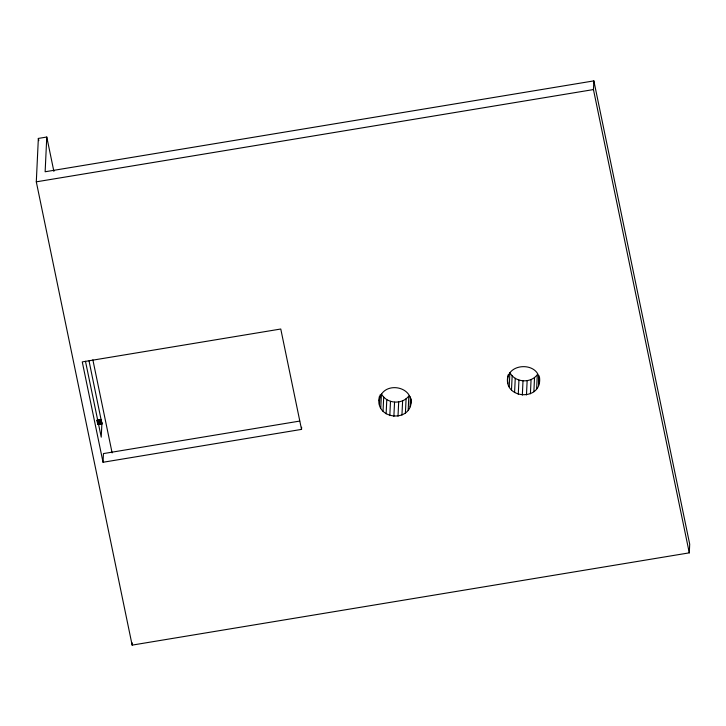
<?xml version="1.0" encoding="UTF-8"?>
<svg xmlns="http://www.w3.org/2000/svg" width="726" height="726" viewBox="0 0 726 726"><rect width="100%" height="100%" fill="white"/><g stroke="black" fill="none" stroke-linecap="round" stroke-linejoin="round"><path stroke-width="1.09" d="M46.773 137.032L45.139 171.763L593.859 80.885L689.7 544.164L689.292 552.849L132.141 645.115L36.3 181.836L38.351 138.43L46.773 137.032L53.887 171.39M301.635 427.224L301.535 429.393L103.038 462.262L103.446 453.587L299.711 421.08M132.141 645.115L132.25 642.882M411.088 398.755C413.738 423.576 373.391 420.545 379.435 396.342M379.462 404.509L379.825 396.85M379.226 400.725L380.179 394.835M380.76 408.121L381.431 393.891C386.659 403.856 402.15 404.972 408.847 395.969L408.175 410.199M383.029 411.306L383.7 397.077M386.123 413.856L386.795 399.618M389.817 415.59L390.488 401.36M393.873 416.397L394.545 402.168M398.011 416.207L398.683 401.977M401.95 415.054L402.621 400.825M405.417 413.003L406.088 398.774M410.036 406.832L410.499 396.977M539.545 377.484C542.386 402.503 500.668 399.191 508.336 374.48M509.216 386.849L509.888 372.62C515.106 382.584 530.606 383.7 537.294 374.698L536.623 388.927M511.485 390.034L512.157 375.805M514.58 392.575L515.251 378.346M518.273 394.318L518.945 380.088M522.33 395.116L523.001 380.887M526.468 394.935L527.14 380.705M530.407 393.782L531.078 379.553M533.873 391.731L534.536 377.502M538.492 385.56L538.955 375.705M689.292 552.849L593.451 89.57L593.859 80.885M380.079 397.022C385.651 381.567 412.205 386.35 410.889 403.13M97.647 424.193L101.858 423.412L89.035 360.913M98.727 424.283L101.858 423.412L97.611 423.93M36.3 181.836L593.451 89.57M96.921 420.091L101.141 419.392M96.985 420.399L101.195 419.701M97.048 420.717L101.259 420.018M98.164 420.844L101.322 420.318M97.166 421.325L101.386 420.626M97.23 421.634L101.44 420.935M97.284 421.924L101.495 421.225M97.338 422.223L101.549 421.525M97.384 422.505L101.604 421.806M97.429 422.777L101.649 422.078M97.475 423.04L101.694 422.341M97.52 423.294L101.731 422.596M97.556 423.521L101.767 422.822M97.583 423.739L101.803 423.04M97.665 424.347L101.885 423.721L101.232 437.17L85.468 361.276M301.535 429.393L280.771 329.014L82.265 361.893L103.038 462.262M92.864 359.806L112.122 452.906M38.351 138.43L38.805 140.644M539.336 381.858C540.924 360.686 503.971 362.065 507.919 383.237M101.903 423.993L98.745 424.519L101.903 423.993"/></g></svg>
